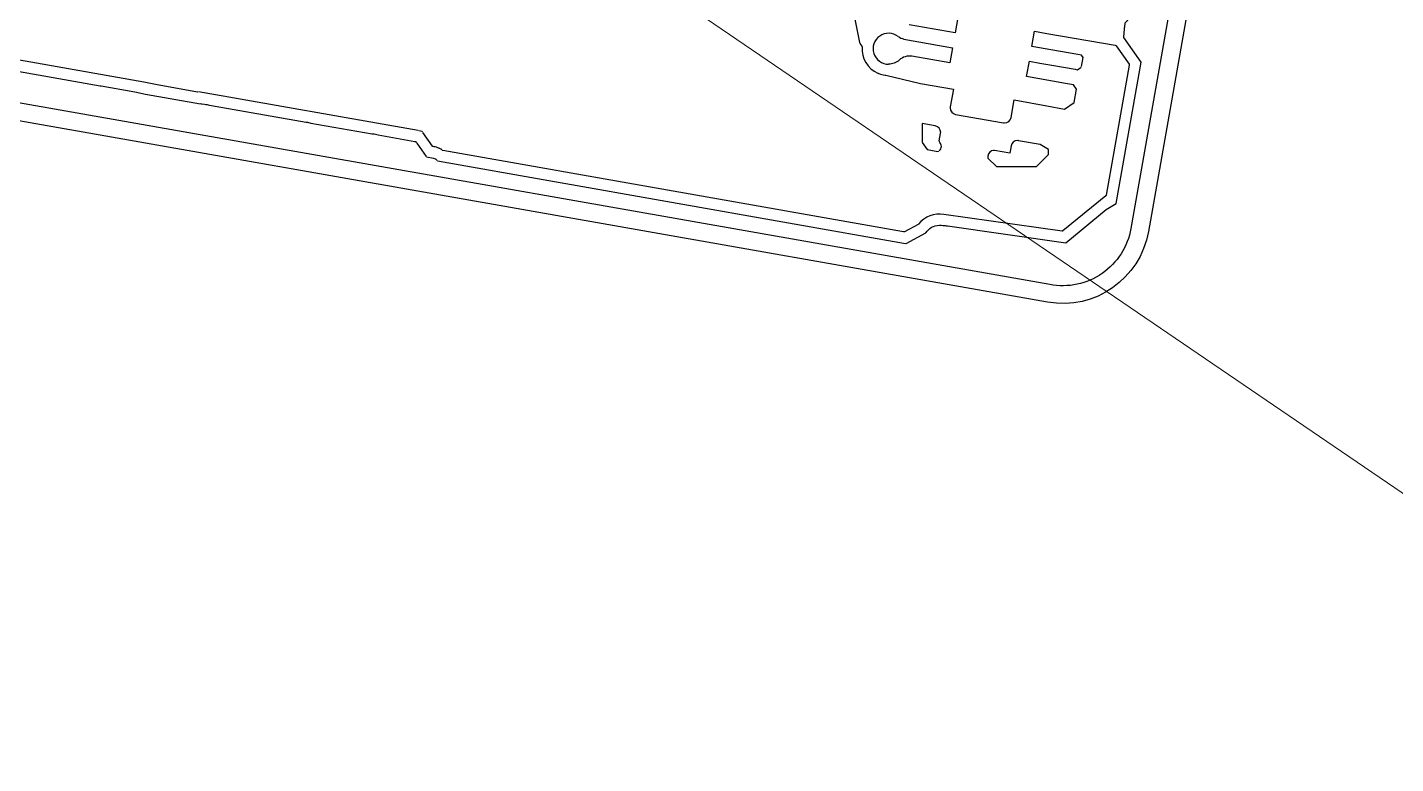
# Model space of a CAD drawing. Extents: x 3103 to 3424, y -52 to 175.
# Drawn here: x 3208.77 to 3224.48, y -26.6 to -18.15 of the extents above; entities that cross this region are included whole.
import ezdxf

# ---------------------------------------------------------------- set-up
doc = ezdxf.new("R2010")
doc.units = 0
doc.layers.add('gbr-dxf_layer0', color=7, linetype='Continuous')
doc.layers.add('gbr-outline-dxf_layer1', color=2, linetype='Continuous')
doc.layers.add('備註', color=1, linetype='Continuous', lineweight=5)

msp = doc.modelspace()

# ---------------------------------------------------------------- linework, layer by layer
at = {"layer": 'gbr-dxf_layer0'}
for p, q in [((3213.258, -19.334), (3210.733, -18.889)), ((3219.043, -19.47), (3219.1, -19.551)), ((3219.24, -19.451), (3219.255, -19.367)), ((3213.528, -19.554), (3213.511, -19.544)), ((3219.798, -19.628), (3219.798, -19.649)), ((3213.479, -19.68), (3218.854, -20.628))]:
    msp.add_line(p, q, dxfattribs=at)
at = {"layer": 'gbr-dxf_layer0', "linetype": 'Continuous'}
for points in [[(3206.021, -5.151), (3209.32, -5.732, -0.189131), (3209.328, -5.737, -0.029555), (3209.347, -5.745, -0.113164), (3209.381, -5.743), (3222.828, -8.115, -0.398711), (3223.459, -9.011, -0.006908), (3223.455, -9.033), (3221.441, -20.456, -0.417529), (3220.509, -21.102), (3208.604, -19.003, -0.013645)], [(3212.756, -16.578), (3217.938, -17.491, -0.159256), (3217.945, -17.495), (3218.207, -17.757, -0.227426), (3218.213, -17.766), (3218.323, -18.323, -0.081307), (3218.325, -18.331)], [(3218.858, -20.628), (3219.087, -20.509, -0.267986), (3219.241, -20.42, -0.054245), (3219.279, -20.424, -0.075373), (3219.333, -20.428), (3220.694, -20.624), (3221.158, -20.24), (3221.271, -20.171), (3221.558, -18.546), (3221.36, -18.264, -0.184972), (3221.358, -18.255), (3221.366, -18.17, -0.043233), (3221.369, -18.14), (3221.373, -18.1, -0.171606), (3221.377, -18.092), (3221.401, -18.068, -0.064574), (3221.432, -18.035), (3221.447, -18.02)], [(3210.728, -18.89, -0.084462), (3210.723, -18.89), (3210.241, -18.805), (3210.106, -18.777), (3206.275, -18.101)], [(3220.413, -18.386), (3220.304, -18.367), (3220.334, -18.192), (3220.475, -18.217), (3221.261, -18.353, -0.20997), (3221.27, -18.358), (3221.42, -18.572, -0.200987), (3221.422, -18.581), (3221.158, -20.076, -0.192733), (3221.153, -20.084), (3220.66, -20.486, -0.213889), (3220.65, -20.489), (3219.293, -20.297, 0.273395), (3219.002, -20.407, -0.160636), (3218.996, -20.413), (3218.839, -20.494, -0.168343), (3218.831, -20.495), (3213.539, -19.561, -0.155851), (3213.533, -19.558)], [(3206.24, -18.23), (3206.265, -18.229), (3206.438, -18.259, -0.01984), (3206.452, -18.262), (3209.606, -18.818, -0.014304), (3209.616, -18.82), (3210.002, -18.888), (3210.124, -18.914), (3210.756, -19.025)], [(3218.326, -18.334), (3218.35, -18.363, -0.197587), (3218.353, -18.372, 0.316281), (3218.535, -18.673, -0.053678), (3218.54, -18.675, -0.055668), (3218.545, -18.677, 0.062946), (3218.62, -18.697, -0.063225), (3218.626, -18.697), (3219.026, -18.792)], [(3218.767, -18.253, 0.055712), (3218.833, -18.283), (3219.391, -18.381), (3219.36, -18.556), (3218.926, -18.479, 0.228101), (3218.78, -18.523, -0.19118), (3218.658, -18.571)], [(3219.026, -18.792), (3219.402, -18.858), (3219.366, -19.061, 0.040594), (3219.365, -19.073)], [(3210.762, -19.024, -0.069761), (3210.765, -19.024), (3210.804, -19.031, -0.079751), (3210.859, -19.041), (3211.97, -19.237, -0.079503), (3212.025, -19.247), (3212.73, -19.371)], [(3219.428, -19.147), (3219.978, -19.244, 0.040348), (3219.99, -19.245, 0.363866), (3220.064, -19.183)], [(3219.255, -19.367, 0.043856), (3219.256, -19.354, 0.363961), (3219.194, -19.28)], [(3212.734, -19.371, -0.093365), (3212.798, -19.383), (3213.218, -19.457)], [(3213.221, -19.458, -0.233172), (3213.231, -19.464), (3213.237, -19.473)], [(3213.241, -19.476, -0.064545), (3213.243, -19.479), (3213.349, -19.631)], [(3213.507, -19.542, -0.070223), (3213.501, -19.539, -0.068887), (3213.495, -19.536, 0.064239), (3213.439, -19.518), (3213.429, -19.516, -0.199653), (3213.421, -19.511), (3213.311, -19.354)], [(3219.238, -19.565, 0.234961), (3219.264, -19.514, 0.185987), (3219.247, -19.471, -0.218806), (3219.241, -19.451)], [(3220.397, -19.492), (3220.15, -19.449, 0.038977), (3220.138, -19.448, 0.361087), (3220.064, -19.509), (3220.049, -19.594), (3219.874, -19.563)], [(3213.352, -19.634, -0.018688), (3213.353, -19.634), (3213.433, -19.648), (3213.441, -19.652)], [(3219.872, -19.562, 0.030691), (3219.864, -19.562, 0.40287), (3219.799, -19.625)], [(3213.447, -19.655, -0.133315), (3213.459, -19.662, -0.057549), (3213.475, -19.678)]]:
    msp.add_lwpolyline(points, format="xyb", dxfattribs=at)
for points in [[(3218.927, -17.944), (3219.452, -18.036), (3219.421, -18.211), (3218.895, -18.119)], [(3220.475, -19.048), (3220.679, -19.087), (3220.79, -19.009), (3220.817, -18.856), (3220.782, -18.807), (3220.691, -18.791), (3220.243, -18.712), (3220.274, -18.537), (3220.395, -18.558)], [(3220.829, -18.46), (3220.434, -18.39), (3220.413, -18.386)], [(3220.872, -18.599), (3220.891, -18.493), (3220.873, -18.467), (3220.829, -18.459)], [(3220.396, -18.558), (3220.554, -18.586), (3220.799, -18.629)], [(3220.799, -18.629), (3220.826, -18.634), (3220.87, -18.603)], [(3220.064, -19.183), (3220.1, -18.981), (3220.475, -19.047)], [(3219.194, -19.28), (3219.042, -19.253), (3219.042, -19.467)], [(3213.306, -19.348), (3213.303, -19.345), (3213.264, -19.336)], [(3219.102, -19.552), (3219.225, -19.575), (3219.234, -19.569)], [(3219.798, -19.649), (3219.896, -19.747), (3220.357, -19.747), (3220.495, -19.609), (3220.495, -19.549), (3220.399, -19.493)]]:
    msp.add_lwpolyline(points, dxfattribs=at)
at = {"layer": 'gbr-dxf_layer0'}
for centre, radius, start, end in [((3218.658, -18.393), 0.178, 52.2081, 270), ((3219.44, -19.073), 0.075, 180.005, 260.0113)]:
    msp.add_arc(centre, radius, start, end, dxfattribs=at)
at = {"layer": 'gbr-outline-dxf_layer1', "linetype": 'Continuous'}
msp.add_lwpolyline([(3140.479, -14.077), (3140.479, -2.478, -0.414215), (3141.479, -1.478), (3166.349, -1.478, -0.152268), (3174.93, -4.153, 0.152268), (3184.364, -7.094), (3189.864, -7.094, 0.101585), (3196.404, -5.751, -0.145892), (3204.975, -4.759), (3222.844, -7.91, -0.414233), (3223.656, -9.069), (3221.641, -20.493, -0.414154), (3220.483, -21.304), (3202.76, -18.178, 0.144694), (3201.633, -18.306, -0.100411), (3189.864, -20.694), (3184.364, -20.694, -0.151026), (3167.323, -15.426, 0.151038), (3166.194, -15.077), (3141.479, -15.077, -0.414215)], format="xyb", close=True, dxfattribs=at)
at = {"layer": '備註', "linetype": 'Continuous'}
msp.add_line((3213.426, -15.905), (3229.113, -26.603), dxfattribs=at)

doc.saveas('drawing.dxf')
